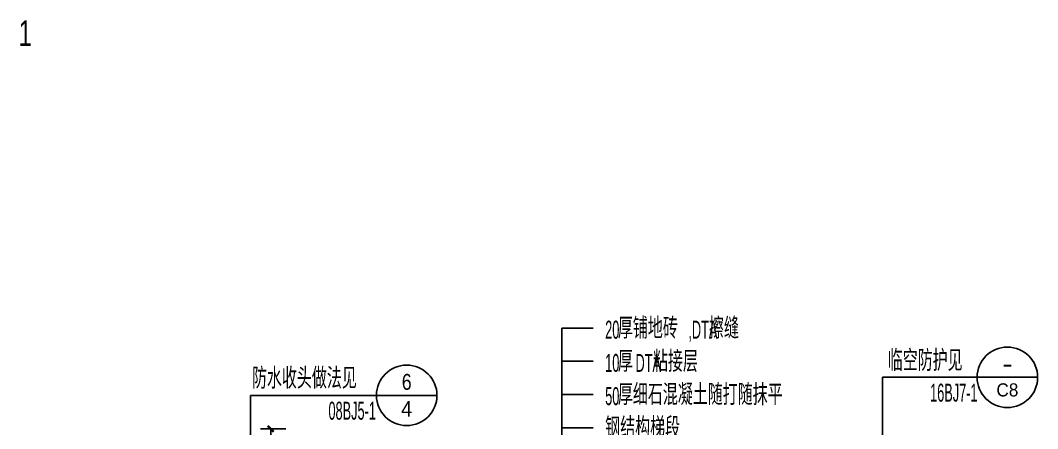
# Model space of a CAD drawing. Extents: x -26219 to 315419, y -160410 to -120810.
# Drawn here: x 147379 to 155782, y -147035 to -143658 of the extents above; entities that cross this region are included whole.
import ezdxf
from ezdxf.enums import TextEntityAlignment as Align

# ---------------------------------------------------------------- set-up
doc = ezdxf.new("R2010")
doc.units = 0
doc.header["$LTSCALE"] = 1000
doc.header["$MEASUREMENT"] = 0
for name, color, linetype in [('01-标注_尺寸', 124, 'Continuous'), ('01-标注_符号', 200, 'Continuous'), ('02-TEXT_标注', 130, 'Continuous')]:
    doc.layers.add(name, color=color, linetype=linetype)
doc.styles.add('_TCH_DIM', font='ros.shx', dxfattribs={"width": 0.75, "bigfont": 'jd.shx'})
doc.styles.add('_TCH_DIM_T3', font='ros.shx', dxfattribs={"width": 0.705882, "bigfont": 'jd.shx'})
doc.styles.add('_TCH_LABEL', font='ros.shx', dxfattribs={"bigfont": 'jd.shx'})
doc.dimstyles.new('_TCH_ARCH&&50', dxfattribs={"dimtxt": 148.75, "dimasz": 50, "dimexe": 125, "dimexo": 150, "dimgap": 63.125, "dimtad": 1, "dimdec": 0, "dimzin": 0, "dimdsep": 46, "dimtxsty": '_TCH_DIM_T3', "dimblk": 'ARCHTICK', "dimcen": 0.09, "dimclrt": 7, "dimazin": 2, "dimtfac": 1, "dimtdec": 0, "dimtix": 1, "dimtmove": 2, "dimatfit": 3, "dimfxl": 0, "dimtolj": 1, "dimtzin": 0, "dimarcsym": 0})

# ---------------------------------------------------------------- blocks, each defined once
blk = doc.blocks.new('_ArchTick')
at = {"color": 0, "linetype": 'ByBlock', "const_width": 0.4}
blk.add_lwpolyline([(-0.5, -0.5), (0.5, 0.5)], dxfattribs=at)
blk = doc.blocks.new('*D1474')
at = {"layer": '01-标注_尺寸', "color": 0, "lineweight": -2, "transparency": 16777216}
for p, q in [((149362.2, -147036.5), (149571.9, -147036.5)), ((149446.9, -148136.5), (149446.9, -147036.5)), ((149362.2, -148136.5), (149571.9, -148136.5))]:
    blk.add_line(p, q, dxfattribs=at)
at = {"layer": 'Defpoints', "color": 0, "transparency": 16777216}
for p in [(149212.2, -147036.5), (149446.9, -147036.5), (149212.2, -148136.5)]:
    blk.add_point(p, dxfattribs=at)
at = {"layer": '01-标注_尺寸', "color": 0, "lineweight": -2, "transparency": 16777216, "xscale": 50, "yscale": 50, "zscale": 50}
for p, rotation in [((149446.9, -147036.5), 90), ((149446.9, -148136.5), 270)]:
    blk.add_blockref('_ArchTick', p, dxfattribs=dict(at, rotation=rotation))
at = {"layer": '01-标注_尺寸', "color": 7, "transparency": 16777216, "insert": (149309.4, -147586.5), "char_height": 148.75, "attachment_point": 5, "rotation": 90, "style": '_TCH_DIM_T3'}
blk.add_mtext('\\A1;1100', dxfattribs=at)

msp = doc.modelspace()

# ---------------------------------------------------------------- linework, layer by layer
at = {"layer": '01-标注_符号'}
for p, q in [((151851.4, -147027.6), (151851.4, -146203.3)), ((151851.4, -146203.3), (152110.3, -146203.3)), ((151851.4, -146478.1), (152110.3, -146478.1)), ((154501.5, -146610.4), (155282.4, -146610.4)), ((154501.5, -150156.5), (154501.5, -146610.4)), ((155782.4, -146610.4), (155282.4, -146610.4)), ((149281.4, -146759.8), (150320.5, -146759.8)), ((149281.4, -148207.6), (149281.4, -146759.8)), ((150820.5, -146759.8), (150320.5, -146759.8)), ((151851.4, -146752.8), (152110.3, -146752.8)), ((151851.4, -149366.5), (151851.4, -147027.6)), ((151851.4, -147027.6), (152110.3, -147027.6))]:
    msp.add_line(p, q, dxfattribs=at)
for centre in [(155532.4, -146610.4), (150570.5, -146759.8)]:
    msp.add_circle(centre, 250, dxfattribs=at)

# ---------------------------------------------------------------- texts
at = {"layer": '02-TEXT_标注'}
for s, height, style, width, p in [('1', 212.5, '_TCH_LABEL', 0.705882, (147363.8, -143870.5)), ('厚铺地砖', 173.64, '_TCH_DIM', 0.75, (152315, -146290.8)), ('擦缝', 173.64, '_TCH_DIM', 0.75, (153067.6, -146290.8)), ('20', 148.75, '_TCH_DIM', 0.529412, (152210, -146290.8)), (',DTA', 148.75, '_TCH_DIM', 0.529412, (152897, -146290.8)), ('厚', 173.6, '_TCH_DIM', 0.75, (152315, -146565.6)), ('粘接层', 173.64, '_TCH_DIM', 0.75, (152604.9, -146565.6)), ('临空防护见', 173.64, '_TCH_DIM', 0.75, (154544.1, -146557.9)), ('10', 148.75, '_TCH_DIM', 0.529412, (152210, -146565.6)), ('DTA', 148.75, '_TCH_DIM', 0.529412, (152460.5, -146565.6)), ('防水收头做法见', 173.64, '_TCH_DIM', 0.75, (149292.2, -146704.4)), ('50', 148.75, '_TCH_DIM', 0.529412, (152210, -146840.3)), ('厚细石混凝土随打随抹平', 173.643, '_TCH_DIM', 0.75, (152315, -146840.3)), ('16BJ7-1', 148.75, '_TCH_DIM', 0.529412, (154893.9, -146811.6)), ('08BJ5-1', 148.75, '_TCH_DIM', 0.529412, (149924.1, -146961)), ('钢结构梯段', 173.64, '_TCH_DIM', 0.75, (152210, -147115.1))]:
    msp.add_text(s, height=height, dxfattribs=dict(at, style=style, width=width)).set_placement(p)
at = {"layer": '02-TEXT_标注', "style": '_TCH_LABEL'}
for s, height, width, p, p2 in [('-', 130.5, 1.111111, (155488.9, -146564.1), (155575.9, -146564.1)), ('6', 131.3, 1.428571, (150529.8, -146713.6), (150611.1, -146713.6)), ('C8', 108.69, 1.428571, (155441.8, -146768.8), (155623, -146768.8)), ('4', 129.7, 1.428571, (150524.1, -146935.9), (150616.8, -146935.9))]:
    msp.add_text(s, height=height, dxfattribs=dict(at, width=width)).set_placement(p, p2, align=Align.FIT)

# ---------------------------------------------------------------- dimensions: what is measured, and where the dimension line sits
at = {"layer": '01-标注_尺寸'}
dim = msp.add_aligned_dim(p1=(149212.2, -148136.5), p2=(149212.2, -147036.5), distance=-234.7, dimstyle='_TCH_ARCH&&50', dxfattribs=at)
dim.commit()
dim.dimension.update_dxf_attribs({"geometry": '*D1474', "text_midpoint": (149309.4, -147586.5)})

doc.saveas('drawing.dxf')
